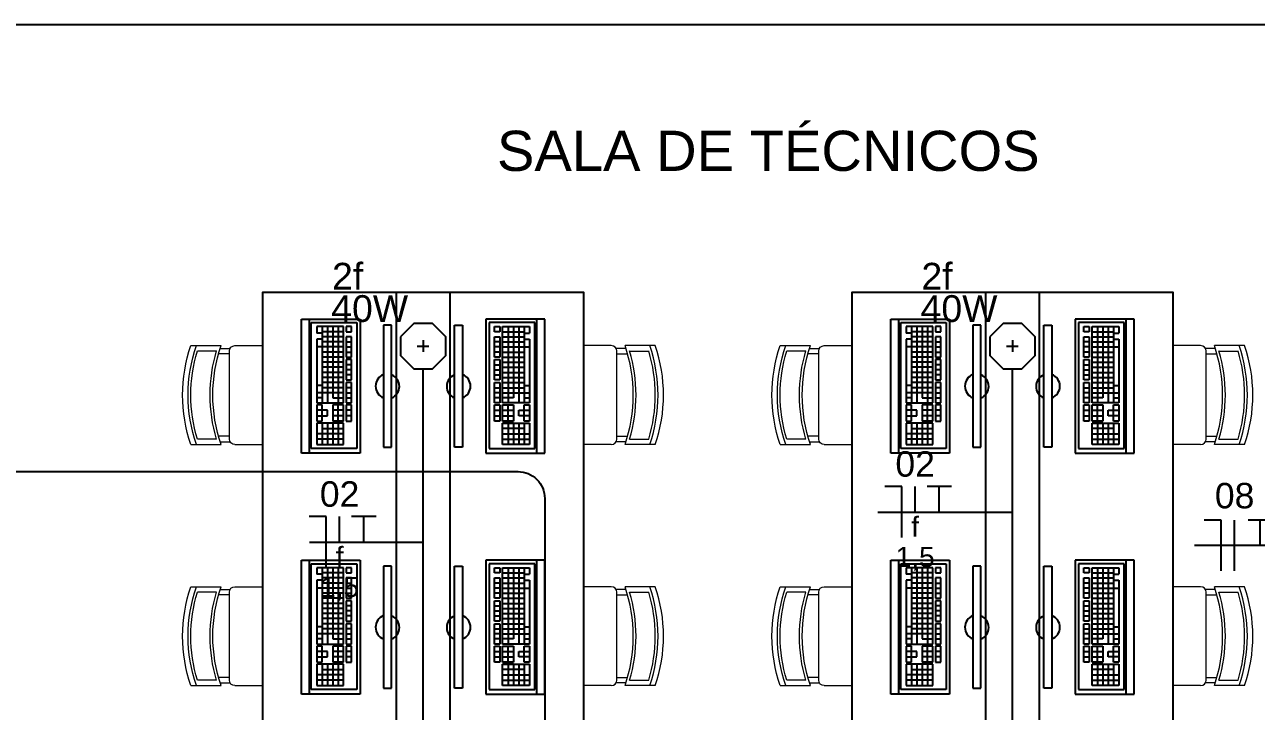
# Model space of a CAD drawing. Header units: millimetres. Extents: x 165 to 269, y 52 to 121.
# Drawn here: x 178.253 to 182.851, y 60.39 to 62.954 of the extents above; entities that cross this region are included whole.
import ezdxf
from ezdxf.enums import TextEntityAlignment as Align

# ---------------------------------------------------------------- set-up
doc = ezdxf.new("R2010")
doc.units = ezdxf.units.MM
for name, color, linetype in [('CONTAGEM', 30, 'Continuous'), ('ELETRODUTO_TETO', 2, 'Continuous'), ('FAM ARQUITETURA', 253, 'Continuous'), ('FIACAO', 1, 'Continuous'), ('INDICACAO_CIRCUITO', 2, 'Continuous'), ('INDICACAO_CIRCUITO_FIA', 10, 'Continuous'), ('INDICACAO_POTENCIA', 2, 'Continuous'), ('LINHA DE CHAMADA', 1, 'Continuous'), ('LUMINÁRIAS', 86, 'Continuous')]:
    doc.layers.add(name, color=color, linetype=linetype)
doc.styles.add('ARIAL', font='arial.ttf')
doc.styles.add('FAM-ARIAL', font='arial.ttf')
doc.styles.add('Raag-arial', font='arial.ttf')
doc.styles.get("Standard").update_dxf_attribs({"font": 'arial.ttf'})

# ---------------------------------------------------------------- blocks, each defined once
blk = doc.blocks.new('vafres')
at = {"lineweight": 13, "ltscale": 0.2}
for p, q in [((2157.847, 914.6481), (2157.847, 914.5352)), ((2158.2163, 914.6481), (2158.2163, 914.5352)), ((2157.8675, 914.5521), (2157.8675, 914.6239)), ((2158.1958, 914.5521), (2158.1958, 914.6239)), ((2157.8573, 914.5386), (2157.8573, 914.5017)), ((2157.8778, 914.5044), (2157.8778, 914.5455)), ((2158.1856, 914.5044), (2158.1856, 914.5448)), ((2158.2061, 914.5386), (2158.2061, 914.5017)), ((2158.1958, 914.5044), (2157.8675, 914.5044)), ((2157.847, 914.4839), (2157.847, 914.3813)), ((2158.2163, 914.4839), (2158.2163, 914.3813))]:
    blk.add_line(p, q, dxfattribs=at)
for centre, radius, start, end in [((2158.0317, 914.1094), 0.5694, 71.0753, 108.9246), ((2158.0317, 914.0889), 0.5694, 71.0753, 108.9246), ((2158.0317, 914.0787), 0.5694, 73.2016, 106.7984), ((2158.0317, 914.0787), 0.5694, 73.2016, 106.7984), ((2158.0317, 913.9966), 0.5694, 71.0753, 108.9246), ((2158.0317, 914.0069), 0.5694, 73.2016, 106.7984), ((2157.8675, 914.4839), 0.0205, 90, 180), ((2158.1958, 914.4839), 0.0205, 360, 90)]:
    blk.add_arc(centre, radius, start, end, dxfattribs=at)
blk = doc.blocks.new('FAM ARQUITETURA')
at = {"layer": 'FAM ARQUITETURA'}
for p, q in [((11, -0.5), (15.93, -0.5)), ((12.43, -1.5), (12.43, -5.3)), ((12.63, -1.5), (12.63, -5.3)), ((14.63, -1.5), (14.63, -5.3)), ((14.83, -1.5), (14.83, -5.3)), ((12.0756, -2.0994), (12.0756, -1.5994)), ((12.0756, -1.5994), (12.1056, -1.5994)), ((12.1056, -2.0994), (12.1056, -1.5994)), ((12.1056, -1.5994), (12.2956, -1.5994)), ((12.2956, -1.5994), (12.2956, -2.0994)), ((12.9544, -1.5994), (12.7644, -1.5994)), ((12.7644, -1.5994), (12.7644, -2.0994)), ((12.9544, -2.0994), (12.9544, -1.5994)), ((12.9844, -1.5994), (12.9544, -1.5994)), ((12.9844, -2.0994), (12.9844, -1.5994)), ((14.2756, -2.0994), (14.2756, -1.5994)), ((14.2756, -1.5994), (14.3056, -1.5994)), ((14.3056, -1.5994), (14.4956, -1.5994)), ((14.3056, -2.0994), (14.3056, -1.5994)), ((14.4956, -1.5994), (14.4956, -2.0994)), ((14.9644, -1.5994), (14.9644, -2.0994)), ((15.1544, -1.5994), (14.9644, -1.5994)), ((15.1544, -2.0994), (15.1544, -1.5994)), ((15.1844, -1.5994), (15.1544, -1.5994)), ((15.1844, -2.0994), (15.1844, -1.5994)), ((12.1129, -1.6121), (12.2829, -1.6121)), ((12.1129, -2.0821), (12.1129, -1.6121)), ((12.1329, -1.6271), (12.1329, -1.6516)), ((12.2329, -1.6271), (12.1329, -1.6271)), ((12.1529, -1.6516), (12.1329, -1.6516)), ((12.1529, -1.6271), (12.1529, -1.9121)), ((12.2329, -1.6461), (12.1529, -1.6461)), ((12.1729, -1.6271), (12.1729, -1.9121)), ((12.1929, -1.6271), (12.1929, -1.8931)), ((12.2129, -1.6271), (12.2129, -1.9121)), ((12.2329, -1.9121), (12.2329, -1.6271)), ((12.2429, -1.6271), (12.2429, -1.6461)), ((12.2629, -1.6271), (12.2429, -1.6271)), ((12.2429, -1.6461), (12.2629, -1.6461)), ((12.2629, -1.6461), (12.2629, -1.6271)), ((12.2829, -1.6121), (12.2829, -2.0821)), ((12.4127, -1.6217), (12.3827, -1.6217)), ((12.3827, -1.6217), (12.3827, -2.0769)), ((12.4127, -2.0769), (12.4127, -1.6217)), ((12.6473, -2.0769), (12.6473, -1.6217)), ((12.6473, -1.6217), (12.6773, -1.6217)), ((12.6773, -1.6217), (12.6773, -2.0769)), ((12.7771, -1.6121), (12.7771, -2.0821)), ((12.9471, -1.6121), (12.7771, -1.6121)), ((12.7971, -1.6461), (12.7971, -1.6271)), ((12.7971, -1.6271), (12.8171, -1.6271)), ((12.8171, -1.6461), (12.7971, -1.6461)), ((12.8171, -1.6271), (12.8171, -1.6461)), ((12.8271, -1.9121), (12.8271, -1.6271)), ((12.8271, -1.6271), (12.9271, -1.6271)), ((12.8271, -1.6461), (12.9071, -1.6461)), ((12.8471, -1.6271), (12.8471, -1.9121)), ((12.8671, -1.6271), (12.8671, -1.8931)), ((12.8871, -1.6271), (12.8871, -1.9121)), ((12.9071, -1.6271), (12.9071, -1.9121)), ((12.9071, -1.6516), (12.9271, -1.6516)), ((12.9271, -1.6271), (12.9271, -1.6516)), ((12.9471, -2.0821), (12.9471, -1.6121)), ((14.3129, -1.6121), (14.4829, -1.6121)), ((14.3129, -2.0821), (14.3129, -1.6121)), ((14.3329, -1.6271), (14.3329, -1.6516)), ((14.4329, -1.6271), (14.3329, -1.6271)), ((14.3529, -1.6516), (14.3329, -1.6516)), ((14.3529, -1.6271), (14.3529, -1.9121)), ((14.4329, -1.6461), (14.3529, -1.6461)), ((14.3729, -1.6271), (14.3729, -1.9121)), ((14.3929, -1.6271), (14.3929, -1.8931)), ((14.4129, -1.6271), (14.4129, -1.9121)), ((14.4329, -1.9121), (14.4329, -1.6271)), ((14.4429, -1.6271), (14.4429, -1.6461)), ((14.4629, -1.6271), (14.4429, -1.6271)), ((14.4429, -1.6461), (14.4629, -1.6461)), ((14.4629, -1.6461), (14.4629, -1.6271)), ((14.4829, -1.6121), (14.4829, -2.0821)), ((14.5827, -1.6217), (14.5827, -2.0769)), ((14.6127, -1.6217), (14.5827, -1.6217)), ((14.6127, -2.0769), (14.6127, -1.6217)), ((14.8473, -2.0769), (14.8473, -1.6217)), ((14.8473, -1.6217), (14.8773, -1.6217)), ((14.8773, -1.6217), (14.8773, -2.0769)), ((14.9771, -1.6121), (14.9771, -2.0821)), ((15.1471, -1.6121), (14.9771, -1.6121)), ((14.9971, -1.6461), (14.9971, -1.6271)), ((14.9971, -1.6271), (15.0171, -1.6271)), ((15.0171, -1.6461), (14.9971, -1.6461)), ((15.0171, -1.6271), (15.0171, -1.6461)), ((15.0271, -1.9121), (15.0271, -1.6271)), ((15.0271, -1.6271), (15.1271, -1.6271)), ((15.0271, -1.6461), (15.1071, -1.6461)), ((15.0471, -1.6271), (15.0471, -1.9121)), ((15.0671, -1.6271), (15.0671, -1.8931)), ((15.0871, -1.6271), (15.0871, -1.9121)), ((15.1071, -1.6271), (15.1071, -1.9121)), ((15.1071, -1.6516), (15.1271, -1.6516)), ((15.1271, -1.6271), (15.1271, -1.6516)), ((15.1471, -2.0821), (15.1471, -1.6121)), ((12.1329, -1.6741), (12.1329, -1.9121)), ((12.1529, -1.6741), (12.1329, -1.6741)), ((12.2329, -1.6651), (12.1529, -1.6651)), ((12.2329, -1.6841), (12.1529, -1.6841)), ((12.2429, -1.6651), (12.2429, -1.7411)), ((12.2629, -1.6651), (12.2429, -1.6651)), ((12.2429, -1.6841), (12.2629, -1.6841)), ((12.2629, -1.7411), (12.2629, -1.6651)), ((12.7971, -1.7411), (12.7971, -1.6651)), ((12.7971, -1.6651), (12.8171, -1.6651)), ((12.8171, -1.6841), (12.7971, -1.6841)), ((12.8171, -1.6651), (12.8171, -1.7411)), ((12.8271, -1.6651), (12.9071, -1.6651)), ((12.8271, -1.6841), (12.9071, -1.6841)), ((12.9071, -1.6741), (12.9271, -1.6741)), ((12.9271, -1.6741), (12.9271, -1.9121)), ((14.3529, -1.6741), (14.3329, -1.6741)), ((14.3329, -1.6741), (14.3329, -1.9121)), ((14.4329, -1.6651), (14.3529, -1.6651)), ((14.4329, -1.6841), (14.3529, -1.6841)), ((14.4429, -1.6651), (14.4429, -1.7411)), ((14.4629, -1.6651), (14.4429, -1.6651)), ((14.4429, -1.6841), (14.4629, -1.6841)), ((14.4629, -1.7411), (14.4629, -1.6651)), ((14.9971, -1.7411), (14.9971, -1.6651)), ((14.9971, -1.6651), (15.0171, -1.6651)), ((15.0171, -1.6841), (14.9971, -1.6841)), ((15.0171, -1.6651), (15.0171, -1.7411)), ((15.0271, -1.6651), (15.1071, -1.6651)), ((15.0271, -1.6841), (15.1071, -1.6841)), ((15.1071, -1.6741), (15.1271, -1.6741)), ((15.1271, -1.6741), (15.1271, -1.9121)), ((12.2329, -1.7031), (12.1329, -1.7031)), ((12.2329, -1.7221), (12.1529, -1.7221)), ((12.2329, -1.7411), (12.1529, -1.7411)), ((12.2429, -1.7031), (12.2629, -1.7031)), ((12.2429, -1.7221), (12.2629, -1.7221)), ((12.2429, -1.7411), (12.2629, -1.7411)), ((12.8171, -1.7031), (12.7971, -1.7031)), ((12.8171, -1.7221), (12.7971, -1.7221)), ((12.8171, -1.7411), (12.7971, -1.7411)), ((12.8271, -1.7031), (12.9271, -1.7031)), ((12.8271, -1.7221), (12.9071, -1.7221)), ((12.8271, -1.7411), (12.9071, -1.7411)), ((14.4329, -1.7031), (14.3329, -1.7031)), ((14.4329, -1.7221), (14.3529, -1.7221)), ((14.4329, -1.7411), (14.3529, -1.7411)), ((14.4429, -1.7031), (14.4629, -1.7031)), ((14.4429, -1.7221), (14.4629, -1.7221)), ((14.4429, -1.7411), (14.4629, -1.7411)), ((15.0171, -1.7031), (14.9971, -1.7031)), ((15.0171, -1.7221), (14.9971, -1.7221)), ((15.0171, -1.7411), (14.9971, -1.7411)), ((15.0271, -1.7031), (15.1271, -1.7031)), ((15.0271, -1.7221), (15.1071, -1.7221)), ((15.0271, -1.7411), (15.1071, -1.7411)), ((12.2329, -1.7601), (12.1529, -1.7601)), ((12.2329, -1.7791), (12.1529, -1.7791)), ((12.2629, -1.7502), (12.2429, -1.7502)), ((12.2429, -1.7502), (12.2429, -1.8262)), ((12.2629, -1.7692), (12.2429, -1.7692)), ((12.2629, -1.7882), (12.2429, -1.7882)), ((12.2629, -1.8262), (12.2629, -1.7502)), ((12.7971, -1.8262), (12.7971, -1.7502)), ((12.7971, -1.7502), (12.8171, -1.7502)), ((12.7971, -1.7692), (12.8171, -1.7692)), ((12.7971, -1.7882), (12.8171, -1.7882)), ((12.8171, -1.7502), (12.8171, -1.8262)), ((12.8271, -1.7601), (12.9071, -1.7601)), ((12.8271, -1.7791), (12.9071, -1.7791)), ((14.4329, -1.7601), (14.3529, -1.7601)), ((14.4329, -1.7791), (14.3529, -1.7791)), ((14.4429, -1.7502), (14.4429, -1.8262)), ((14.4629, -1.7502), (14.4429, -1.7502)), ((14.4629, -1.7692), (14.4429, -1.7692)), ((14.4629, -1.7882), (14.4429, -1.7882)), ((14.4629, -1.8262), (14.4629, -1.7502)), ((14.9971, -1.8262), (14.9971, -1.7502)), ((14.9971, -1.7502), (15.0171, -1.7502)), ((14.9971, -1.7692), (15.0171, -1.7692)), ((14.9971, -1.7882), (15.0171, -1.7882)), ((15.0171, -1.7502), (15.0171, -1.8262)), ((15.0271, -1.7601), (15.1071, -1.7601)), ((15.0271, -1.7791), (15.1071, -1.7791)), ((12.2329, -1.7981), (12.1529, -1.7981)), ((12.2329, -1.8171), (12.1529, -1.8171)), ((12.2329, -1.8361), (12.1529, -1.8361)), ((12.2629, -1.8072), (12.2429, -1.8072)), ((12.2429, -1.8262), (12.2629, -1.8262)), ((12.2429, -1.8361), (12.2429, -1.9121)), ((12.2629, -1.8361), (12.2429, -1.8361)), ((12.2629, -1.9121), (12.2629, -1.8361)), ((12.7971, -1.8072), (12.8171, -1.8072)), ((12.8171, -1.8262), (12.7971, -1.8262)), ((12.7971, -1.9121), (12.7971, -1.8361)), ((12.7971, -1.8361), (12.8171, -1.8361)), ((12.8171, -1.8361), (12.8171, -1.9121)), ((12.8271, -1.7981), (12.9071, -1.7981)), ((12.8271, -1.8171), (12.9071, -1.8171)), ((12.8271, -1.8361), (12.9071, -1.8361)), ((14.4329, -1.7981), (14.3529, -1.7981)), ((14.4329, -1.8171), (14.3529, -1.8171)), ((14.4329, -1.8361), (14.3529, -1.8361)), ((14.4629, -1.8072), (14.4429, -1.8072)), ((14.4429, -1.8262), (14.4629, -1.8262)), ((14.4429, -1.8361), (14.4429, -1.9121)), ((14.4629, -1.8361), (14.4429, -1.8361)), ((14.4629, -1.9121), (14.4629, -1.8361)), ((14.9971, -1.8072), (15.0171, -1.8072)), ((15.0171, -1.8262), (14.9971, -1.8262)), ((14.9971, -1.9121), (14.9971, -1.8361)), ((14.9971, -1.8361), (15.0171, -1.8361)), ((15.0171, -1.8361), (15.0171, -1.9121)), ((15.0271, -1.7981), (15.1071, -1.7981)), ((15.0271, -1.8171), (15.1071, -1.8171)), ((15.0271, -1.8361), (15.1071, -1.8361)), ((12.1529, -1.8471), (12.1329, -1.8471)), ((12.2329, -1.8741), (12.1329, -1.8741)), ((12.2329, -1.8551), (12.1529, -1.8551)), ((12.2629, -1.8551), (12.2429, -1.8551)), ((12.2429, -1.8741), (12.2629, -1.8741)), ((12.7971, -1.8551), (12.8171, -1.8551)), ((12.8171, -1.8741), (12.7971, -1.8741)), ((12.8271, -1.8551), (12.9071, -1.8551)), ((12.8271, -1.8741), (12.9271, -1.8741)), ((12.9071, -1.8471), (12.9271, -1.8471)), ((14.3529, -1.8471), (14.3329, -1.8471)), ((14.4329, -1.8741), (14.3329, -1.8741)), ((14.4329, -1.8551), (14.3529, -1.8551)), ((14.4629, -1.8551), (14.4429, -1.8551)), ((14.4429, -1.8741), (14.4629, -1.8741)), ((14.9971, -1.8551), (15.0171, -1.8551)), ((15.0171, -1.8741), (14.9971, -1.8741)), ((15.0271, -1.8551), (15.1071, -1.8551)), ((15.0271, -1.8741), (15.1271, -1.8741)), ((15.1071, -1.8471), (15.1271, -1.8471)), ((12.1529, -1.8931), (12.1329, -1.8931)), ((12.1329, -1.9121), (12.2329, -1.9121)), ((12.1329, -1.9196), (12.1329, -1.9796)), ((12.1529, -1.9196), (12.1329, -1.9196)), ((12.1529, -1.9796), (12.1529, -1.9196)), ((12.1929, -1.8931), (12.2329, -1.8931)), ((12.1929, -1.9196), (12.1929, -1.9796)), ((12.2329, -1.9196), (12.1929, -1.9196)), ((12.2129, -1.9796), (12.2129, -1.9196)), ((12.2329, -1.9796), (12.2329, -1.9196)), ((12.2429, -1.8931), (12.2629, -1.8931)), ((12.2429, -1.9121), (12.2629, -1.9121)), ((12.2629, -1.9196), (12.2429, -1.9196)), ((12.2429, -1.9196), (12.2429, -1.9796)), ((12.2629, -1.9796), (12.2629, -1.9196)), ((12.8171, -1.8931), (12.7971, -1.8931)), ((12.8171, -1.9121), (12.7971, -1.9121)), ((12.7971, -1.9796), (12.7971, -1.9196)), ((12.7971, -1.9196), (12.8171, -1.9196)), ((12.8171, -1.9196), (12.8171, -1.9796)), ((12.8671, -1.8931), (12.8271, -1.8931)), ((12.9271, -1.9121), (12.8271, -1.9121)), ((12.8271, -1.9796), (12.8271, -1.9196)), ((12.8271, -1.9196), (12.8671, -1.9196)), ((12.8471, -1.9796), (12.8471, -1.9196)), ((12.8671, -1.9196), (12.8671, -1.9796)), ((12.9071, -1.8931), (12.9271, -1.8931)), ((12.9071, -1.9196), (12.9271, -1.9196)), ((12.9071, -1.9796), (12.9071, -1.9196)), ((12.9271, -1.9196), (12.9271, -1.9796)), ((14.3529, -1.8931), (14.3329, -1.8931)), ((14.3329, -1.9121), (14.4329, -1.9121)), ((14.3329, -1.9196), (14.3329, -1.9796)), ((14.3529, -1.9196), (14.3329, -1.9196)), ((14.3529, -1.9796), (14.3529, -1.9196)), ((14.3929, -1.8931), (14.4329, -1.8931)), ((14.3929, -1.9196), (14.3929, -1.9796)), ((14.4329, -1.9196), (14.3929, -1.9196)), ((14.4129, -1.9796), (14.4129, -1.9196)), ((14.4329, -1.9796), (14.4329, -1.9196)), ((14.4429, -1.8931), (14.4629, -1.8931)), ((14.4429, -1.9121), (14.4629, -1.9121)), ((14.4429, -1.9196), (14.4429, -1.9796)), ((14.4629, -1.9196), (14.4429, -1.9196)), ((14.4629, -1.9796), (14.4629, -1.9196)), ((15.0171, -1.8931), (14.9971, -1.8931)), ((15.0171, -1.9121), (14.9971, -1.9121)), ((14.9971, -1.9796), (14.9971, -1.9196)), ((14.9971, -1.9196), (15.0171, -1.9196)), ((15.0171, -1.9196), (15.0171, -1.9796)), ((15.0671, -1.8931), (15.0271, -1.8931)), ((15.1271, -1.9121), (15.0271, -1.9121)), ((15.0271, -1.9796), (15.0271, -1.9196)), ((15.0271, -1.9196), (15.0671, -1.9196)), ((15.0471, -1.9796), (15.0471, -1.9196)), ((15.0671, -1.9196), (15.0671, -1.9796)), ((15.1071, -1.8931), (15.1271, -1.8931)), ((15.1071, -1.9196), (15.1271, -1.9196)), ((15.1071, -1.9796), (15.1071, -1.9196)), ((15.1271, -1.9196), (15.1271, -1.9796)), ((12.1729, -1.9396), (12.1329, -1.9396)), ((12.1329, -1.9596), (12.1729, -1.9596)), ((12.1729, -1.9596), (12.1729, -1.9396)), ((12.2329, -1.9396), (12.1929, -1.9396)), ((12.2329, -1.9596), (12.1929, -1.9596)), ((12.2629, -1.9396), (12.2429, -1.9396)), ((12.2629, -1.9596), (12.2429, -1.9596)), ((12.7971, -1.9396), (12.8171, -1.9396)), ((12.7971, -1.9596), (12.8171, -1.9596)), ((12.8271, -1.9396), (12.8671, -1.9396)), ((12.8271, -1.9596), (12.8671, -1.9596)), ((12.8871, -1.9596), (12.8871, -1.9396)), ((12.8871, -1.9396), (12.9271, -1.9396)), ((12.9271, -1.9596), (12.8871, -1.9596)), ((14.3729, -1.9396), (14.3329, -1.9396)), ((14.3329, -1.9596), (14.3729, -1.9596)), ((14.3729, -1.9596), (14.3729, -1.9396)), ((14.4329, -1.9396), (14.3929, -1.9396)), ((14.4329, -1.9596), (14.3929, -1.9596)), ((14.4629, -1.9396), (14.4429, -1.9396)), ((14.4629, -1.9596), (14.4429, -1.9596)), ((14.9971, -1.9396), (15.0171, -1.9396)), ((14.9971, -1.9596), (15.0171, -1.9596)), ((15.0271, -1.9396), (15.0671, -1.9396)), ((15.0271, -1.9596), (15.0671, -1.9596)), ((15.0871, -1.9596), (15.0871, -1.9396)), ((15.0871, -1.9396), (15.1271, -1.9396)), ((15.1271, -1.9596), (15.0871, -1.9596)), ((12.1329, -1.9796), (12.1529, -1.9796)), ((12.1329, -1.9871), (12.1329, -2.0671)), ((12.2329, -1.9871), (12.1329, -1.9871)), ((12.1529, -1.9871), (12.1529, -2.0671)), ((12.1529, -2.0071), (12.2329, -2.0071)), ((12.1729, -1.9871), (12.1729, -2.0671)), ((12.2329, -1.9796), (12.1929, -1.9796)), ((12.1929, -1.9796), (12.2329, -1.9796)), ((12.1929, -1.9871), (12.1929, -2.0671)), ((12.2129, -1.9871), (12.2129, -2.0671)), ((12.2329, -2.0671), (12.2329, -1.9871)), ((12.2429, -1.9796), (12.2629, -1.9796)), ((12.8171, -1.9796), (12.7971, -1.9796)), ((12.8271, -1.9796), (12.8671, -1.9796)), ((12.8671, -1.9796), (12.8271, -1.9796)), ((12.8271, -2.0671), (12.8271, -1.9871)), ((12.8271, -1.9871), (12.9271, -1.9871)), ((12.9071, -2.0071), (12.8271, -2.0071)), ((12.8471, -1.9871), (12.8471, -2.0671)), ((12.8671, -1.9871), (12.8671, -2.0671)), ((12.8871, -1.9871), (12.8871, -2.0671)), ((12.9271, -1.9796), (12.9071, -1.9796)), ((12.9071, -1.9871), (12.9071, -2.0671)), ((12.9271, -1.9871), (12.9271, -2.0671)), ((14.3329, -1.9796), (14.3529, -1.9796)), ((14.3329, -1.9871), (14.3329, -2.0671)), ((14.4329, -1.9871), (14.3329, -1.9871)), ((14.3529, -1.9871), (14.3529, -2.0671)), ((14.3529, -2.0071), (14.4329, -2.0071)), ((14.3729, -1.9871), (14.3729, -2.0671)), ((14.3929, -1.9796), (14.4329, -1.9796)), ((14.4329, -1.9796), (14.3929, -1.9796)), ((14.3929, -1.9871), (14.3929, -2.0671)), ((14.4129, -1.9871), (14.4129, -2.0671)), ((14.4329, -2.0671), (14.4329, -1.9871)), ((14.4429, -1.9796), (14.4629, -1.9796)), ((15.0171, -1.9796), (14.9971, -1.9796)), ((15.0671, -1.9796), (15.0271, -1.9796)), ((15.0271, -1.9796), (15.0671, -1.9796)), ((15.0271, -2.0671), (15.0271, -1.9871)), ((15.0271, -1.9871), (15.1271, -1.9871)), ((15.1071, -2.0071), (15.0271, -2.0071)), ((15.0471, -1.9871), (15.0471, -2.0671)), ((15.0671, -1.9871), (15.0671, -2.0671)), ((15.0871, -1.9871), (15.0871, -2.0671)), ((15.1271, -1.9796), (15.1071, -1.9796)), ((15.1071, -1.9871), (15.1071, -2.0671)), ((15.1271, -1.9871), (15.1271, -2.0671)), ((12.2329, -2.0271), (12.1329, -2.0271)), ((12.2329, -2.0471), (12.1329, -2.0471)), ((12.1329, -2.0671), (12.2329, -2.0671)), ((12.8271, -2.0271), (12.9271, -2.0271)), ((12.8271, -2.0471), (12.9271, -2.0471)), ((12.9271, -2.0671), (12.8271, -2.0671)), ((14.4329, -2.0271), (14.3329, -2.0271)), ((14.4329, -2.0471), (14.3329, -2.0471)), ((14.3329, -2.0671), (14.4329, -2.0671)), ((15.0271, -2.0271), (15.1271, -2.0271)), ((15.0271, -2.0471), (15.1271, -2.0471)), ((15.1271, -2.0671), (15.0271, -2.0671)), ((12.1056, -2.0994), (12.0756, -2.0994)), ((12.2956, -2.0994), (12.1056, -2.0994)), ((12.2829, -2.0821), (12.1129, -2.0821)), ((12.3827, -2.0769), (12.4127, -2.0769)), ((12.6773, -2.0769), (12.6473, -2.0769)), ((12.7644, -2.0994), (12.9544, -2.0994)), ((12.7771, -2.0821), (12.9471, -2.0821)), ((12.9544, -2.0994), (12.9844, -2.0994)), ((14.3056, -2.0994), (14.2756, -2.0994)), ((14.4956, -2.0994), (14.3056, -2.0994)), ((14.4829, -2.0821), (14.3129, -2.0821)), ((14.5827, -2.0769), (14.6127, -2.0769)), ((14.8773, -2.0769), (14.8473, -2.0769)), ((14.9644, -2.0994), (15.1544, -2.0994)), ((14.9771, -2.0821), (15.1471, -2.0821)), ((15.1544, -2.0994), (15.1844, -2.0994)), ((12.0756, -2.9994), (12.0756, -2.4994)), ((12.0756, -2.4994), (12.1056, -2.4994)), ((12.1056, -2.4994), (12.2956, -2.4994)), ((12.1056, -2.9994), (12.1056, -2.4994)), ((12.1129, -2.5121), (12.2829, -2.5121)), ((12.1129, -2.9821), (12.1129, -2.5121)), ((12.2329, -2.5271), (12.1329, -2.5271)), ((12.1329, -2.5271), (12.1329, -2.5516)), ((12.1529, -2.5271), (12.1529, -2.8121)), ((12.1729, -2.5271), (12.1729, -2.8121)), ((12.1929, -2.5271), (12.1929, -2.7931)), ((12.2129, -2.5271), (12.2129, -2.8121)), ((12.2329, -2.8121), (12.2329, -2.5271)), ((12.2429, -2.5271), (12.2429, -2.5461)), ((12.2629, -2.5271), (12.2429, -2.5271)), ((12.2629, -2.5461), (12.2629, -2.5271)), ((12.2829, -2.5121), (12.2829, -2.9821)), ((12.2956, -2.4994), (12.2956, -2.9994)), ((12.4127, -2.5217), (12.3827, -2.5217)), ((12.3827, -2.5217), (12.3827, -2.9769)), ((12.4127, -2.9769), (12.4127, -2.5217)), ((12.6473, -2.9769), (12.6473, -2.5217)), ((12.6473, -2.5217), (12.6773, -2.5217)), ((12.6773, -2.5217), (12.6773, -2.9769)), ((12.9544, -2.4994), (12.7644, -2.4994)), ((12.7644, -2.4994), (12.7644, -2.9994)), ((12.9471, -2.5121), (12.7771, -2.5121)), ((12.7771, -2.5121), (12.7771, -2.9821)), ((12.7971, -2.5461), (12.7971, -2.5271)), ((12.7971, -2.5271), (12.8171, -2.5271)), ((12.8171, -2.5271), (12.8171, -2.5461)), ((12.8271, -2.8121), (12.8271, -2.5271)), ((12.8271, -2.5271), (12.9271, -2.5271)), ((12.8471, -2.5271), (12.8471, -2.8121)), ((12.8671, -2.5271), (12.8671, -2.7931)), ((12.8871, -2.5271), (12.8871, -2.8121)), ((12.9071, -2.5271), (12.9071, -2.8121)), ((12.9271, -2.5271), (12.9271, -2.5516)), ((12.9471, -2.9821), (12.9471, -2.5121)), ((12.9544, -2.9994), (12.9544, -2.4994)), ((12.9844, -2.4994), (12.9544, -2.4994)), ((12.9844, -2.9994), (12.9844, -2.4994)), ((14.2756, -2.9994), (14.2756, -2.4994)), ((14.2756, -2.4994), (14.3056, -2.4994)), ((14.3056, -2.9994), (14.3056, -2.4994)), ((14.3056, -2.4994), (14.4956, -2.4994)), ((14.3129, -2.9821), (14.3129, -2.5121)), ((14.3129, -2.5121), (14.4829, -2.5121)), ((14.3329, -2.5271), (14.3329, -2.5516)), ((14.4329, -2.5271), (14.3329, -2.5271)), ((14.3529, -2.5271), (14.3529, -2.8121)), ((14.3729, -2.5271), (14.3729, -2.8121)), ((14.3929, -2.5271), (14.3929, -2.7931)), ((14.4129, -2.5271), (14.4129, -2.8121)), ((14.4329, -2.8121), (14.4329, -2.5271)), ((14.4629, -2.5271), (14.4429, -2.5271)), ((14.4429, -2.5271), (14.4429, -2.5461)), ((14.4629, -2.5461), (14.4629, -2.5271)), ((14.4829, -2.5121), (14.4829, -2.9821)), ((14.4956, -2.4994), (14.4956, -2.9994)), ((14.5827, -2.5217), (14.5827, -2.9769)), ((14.6127, -2.5217), (14.5827, -2.5217)), ((14.6127, -2.9769), (14.6127, -2.5217)), ((14.8473, -2.9769), (14.8473, -2.5217)), ((14.8473, -2.5217), (14.8773, -2.5217)), ((14.8773, -2.5217), (14.8773, -2.9769)), ((14.9644, -2.4994), (14.9644, -2.9994)), ((15.1544, -2.4994), (14.9644, -2.4994)), ((14.9771, -2.5121), (14.9771, -2.9821)), ((15.1471, -2.5121), (14.9771, -2.5121)), ((14.9971, -2.5461), (14.9971, -2.5271)), ((14.9971, -2.5271), (15.0171, -2.5271)), ((15.0171, -2.5271), (15.0171, -2.5461)), ((15.0271, -2.8121), (15.0271, -2.5271)), ((15.0271, -2.5271), (15.1271, -2.5271)), ((15.0471, -2.5271), (15.0471, -2.8121)), ((15.0671, -2.5271), (15.0671, -2.7931)), ((15.0871, -2.5271), (15.0871, -2.8121)), ((15.1071, -2.5271), (15.1071, -2.8121)), ((15.1271, -2.5271), (15.1271, -2.5516)), ((15.1471, -2.9821), (15.1471, -2.5121)), ((15.1544, -2.9994), (15.1544, -2.4994)), ((15.1844, -2.4994), (15.1544, -2.4994)), ((15.1844, -2.9994), (15.1844, -2.4994)), ((12.1529, -2.5516), (12.1329, -2.5516)), ((12.1529, -2.5741), (12.1329, -2.5741)), ((12.1329, -2.5741), (12.1329, -2.8121)), ((12.2329, -2.5461), (12.1529, -2.5461)), ((12.2329, -2.5651), (12.1529, -2.5651)), ((12.2429, -2.5461), (12.2629, -2.5461)), ((12.2429, -2.5651), (12.2429, -2.6411)), ((12.2629, -2.5651), (12.2429, -2.5651)), ((12.2629, -2.6411), (12.2629, -2.5651)), ((12.8171, -2.5461), (12.7971, -2.5461)), ((12.7971, -2.6411), (12.7971, -2.5651)), ((12.7971, -2.5651), (12.8171, -2.5651)), ((12.8171, -2.5651), (12.8171, -2.6411)), ((12.8271, -2.5461), (12.9071, -2.5461)), ((12.8271, -2.5651), (12.9071, -2.5651)), ((12.9071, -2.5516), (12.9271, -2.5516)), ((12.9071, -2.5741), (12.9271, -2.5741)), ((12.9271, -2.5741), (12.9271, -2.8121)), ((14.3529, -2.5516), (14.3329, -2.5516)), ((14.3529, -2.5741), (14.3329, -2.5741)), ((14.3329, -2.5741), (14.3329, -2.8121)), ((14.4329, -2.5461), (14.3529, -2.5461)), ((14.4329, -2.5651), (14.3529, -2.5651)), ((14.4429, -2.5461), (14.4629, -2.5461)), ((14.4629, -2.5651), (14.4429, -2.5651)), ((14.4429, -2.5651), (14.4429, -2.6411)), ((14.4629, -2.6411), (14.4629, -2.5651)), ((15.0171, -2.5461), (14.9971, -2.5461)), ((14.9971, -2.6411), (14.9971, -2.5651)), ((14.9971, -2.5651), (15.0171, -2.5651)), ((15.0171, -2.5651), (15.0171, -2.6411)), ((15.0271, -2.5461), (15.1071, -2.5461)), ((15.0271, -2.5651), (15.1071, -2.5651)), ((15.1071, -2.5516), (15.1271, -2.5516)), ((15.1071, -2.5741), (15.1271, -2.5741)), ((15.1271, -2.5741), (15.1271, -2.8121)), ((12.2329, -2.6031), (12.1329, -2.6031)), ((12.2329, -2.5841), (12.1529, -2.5841)), ((12.2429, -2.5841), (12.2629, -2.5841)), ((12.2429, -2.6031), (12.2629, -2.6031)), ((12.8171, -2.5841), (12.7971, -2.5841)), ((12.8171, -2.6031), (12.7971, -2.6031)), ((12.8271, -2.5841), (12.9071, -2.5841)), ((12.8271, -2.6031), (12.9271, -2.6031)), ((14.4329, -2.6031), (14.3329, -2.6031)), ((14.4329, -2.5841), (14.3529, -2.5841)), ((14.4429, -2.5841), (14.4629, -2.5841)), ((14.4429, -2.6031), (14.4629, -2.6031)), ((15.0171, -2.5841), (14.9971, -2.5841)), ((15.0171, -2.6031), (14.9971, -2.6031)), ((15.0271, -2.5841), (15.1071, -2.5841)), ((15.0271, -2.6031), (15.1271, -2.6031)), ((12.2329, -2.6221), (12.1529, -2.6221)), ((12.2329, -2.6411), (12.1529, -2.6411)), ((12.2329, -2.6601), (12.1529, -2.6601)), ((12.2429, -2.6221), (12.2629, -2.6221)), ((12.2429, -2.6411), (12.2629, -2.6411)), ((12.2429, -2.6502), (12.2429, -2.7262)), ((12.2629, -2.6502), (12.2429, -2.6502)), ((12.2629, -2.7262), (12.2629, -2.6502)), ((12.8171, -2.6221), (12.7971, -2.6221)), ((12.8171, -2.6411), (12.7971, -2.6411)), ((12.7971, -2.6502), (12.8171, -2.6502)), ((12.7971, -2.7262), (12.7971, -2.6502)), ((12.8171, -2.6502), (12.8171, -2.7262)), ((12.8271, -2.6221), (12.9071, -2.6221)), ((12.8271, -2.6411), (12.9071, -2.6411)), ((12.8271, -2.6601), (12.9071, -2.6601)), ((14.4329, -2.6221), (14.3529, -2.6221)), ((14.4329, -2.6411), (14.3529, -2.6411)), ((14.4329, -2.6601), (14.3529, -2.6601)), ((14.4429, -2.6221), (14.4629, -2.6221)), ((14.4429, -2.6411), (14.4629, -2.6411)), ((14.4429, -2.6502), (14.4429, -2.7262)), ((14.4629, -2.6502), (14.4429, -2.6502)), ((14.4629, -2.7262), (14.4629, -2.6502)), ((15.0171, -2.6221), (14.9971, -2.6221)), ((15.0171, -2.6411), (14.9971, -2.6411)), ((14.9971, -2.7262), (14.9971, -2.6502)), ((14.9971, -2.6502), (15.0171, -2.6502)), ((15.0171, -2.6502), (15.0171, -2.7262)), ((15.0271, -2.6221), (15.1071, -2.6221)), ((15.0271, -2.6411), (15.1071, -2.6411)), ((15.0271, -2.6601), (15.1071, -2.6601)), ((12.2329, -2.6791), (12.1529, -2.6791)), ((12.2329, -2.6981), (12.1529, -2.6981)), ((12.2629, -2.6692), (12.2429, -2.6692)), ((12.2629, -2.6882), (12.2429, -2.6882)), ((12.2629, -2.7072), (12.2429, -2.7072)), ((12.7971, -2.6692), (12.8171, -2.6692)), ((12.7971, -2.6882), (12.8171, -2.6882)), ((12.7971, -2.7072), (12.8171, -2.7072)), ((12.8271, -2.6791), (12.9071, -2.6791)), ((12.8271, -2.6981), (12.9071, -2.6981)), ((14.4329, -2.6791), (14.3529, -2.6791)), ((14.4329, -2.6981), (14.3529, -2.6981)), ((14.4629, -2.6692), (14.4429, -2.6692)), ((14.4629, -2.6882), (14.4429, -2.6882)), ((14.4629, -2.7072), (14.4429, -2.7072)), ((14.9971, -2.6692), (15.0171, -2.6692)), ((14.9971, -2.6882), (15.0171, -2.6882)), ((14.9971, -2.7072), (15.0171, -2.7072)), ((15.0271, -2.6791), (15.1071, -2.6791)), ((15.0271, -2.6981), (15.1071, -2.6981)), ((12.1529, -2.7471), (12.1329, -2.7471)), ((12.2329, -2.7171), (12.1529, -2.7171)), ((12.2329, -2.7361), (12.1529, -2.7361)), ((12.2329, -2.7551), (12.1529, -2.7551)), ((12.2429, -2.7262), (12.2629, -2.7262)), ((12.2429, -2.7361), (12.2429, -2.8121)), ((12.2629, -2.7361), (12.2429, -2.7361)), ((12.2629, -2.7551), (12.2429, -2.7551)), ((12.2629, -2.8121), (12.2629, -2.7361)), ((12.8171, -2.7262), (12.7971, -2.7262)), ((12.7971, -2.7361), (12.8171, -2.7361)), ((12.7971, -2.8121), (12.7971, -2.7361)), ((12.7971, -2.7551), (12.8171, -2.7551)), ((12.8171, -2.7361), (12.8171, -2.8121)), ((12.8271, -2.7171), (12.9071, -2.7171)), ((12.8271, -2.7361), (12.9071, -2.7361)), ((12.8271, -2.7551), (12.9071, -2.7551)), ((12.9071, -2.7471), (12.9271, -2.7471)), ((14.3529, -2.7471), (14.3329, -2.7471)), ((14.4329, -2.7171), (14.3529, -2.7171)), ((14.4329, -2.7361), (14.3529, -2.7361)), ((14.4329, -2.7551), (14.3529, -2.7551)), ((14.4429, -2.7262), (14.4629, -2.7262)), ((14.4429, -2.7361), (14.4429, -2.8121)), ((14.4629, -2.7361), (14.4429, -2.7361)), ((14.4629, -2.7551), (14.4429, -2.7551)), ((14.4629, -2.8121), (14.4629, -2.7361)), ((15.0171, -2.7262), (14.9971, -2.7262)), ((14.9971, -2.8121), (14.9971, -2.7361)), ((14.9971, -2.7361), (15.0171, -2.7361)), ((14.9971, -2.7551), (15.0171, -2.7551)), ((15.0171, -2.7361), (15.0171, -2.8121)), ((15.0271, -2.7171), (15.1071, -2.7171)), ((15.0271, -2.7361), (15.1071, -2.7361)), ((15.0271, -2.7551), (15.1071, -2.7551)), ((15.1071, -2.7471), (15.1271, -2.7471)), ((12.2329, -2.7741), (12.1329, -2.7741)), ((12.1529, -2.7931), (12.1329, -2.7931)), ((12.1929, -2.7931), (12.2329, -2.7931)), ((12.2429, -2.7741), (12.2629, -2.7741)), ((12.2429, -2.7931), (12.2629, -2.7931)), ((12.8171, -2.7741), (12.7971, -2.7741)), ((12.8171, -2.7931), (12.7971, -2.7931)), ((12.8271, -2.7741), (12.9271, -2.7741)), ((12.8671, -2.7931), (12.8271, -2.7931)), ((12.9071, -2.7931), (12.9271, -2.7931)), ((14.4329, -2.7741), (14.3329, -2.7741)), ((14.3529, -2.7931), (14.3329, -2.7931)), ((14.3929, -2.7931), (14.4329, -2.7931)), ((14.4429, -2.7741), (14.4629, -2.7741)), ((14.4429, -2.7931), (14.4629, -2.7931)), ((15.0171, -2.7741), (14.9971, -2.7741)), ((15.0171, -2.7931), (14.9971, -2.7931)), ((15.0271, -2.7741), (15.1271, -2.7741)), ((15.0671, -2.7931), (15.0271, -2.7931)), ((15.1071, -2.7931), (15.1271, -2.7931)), ((12.1329, -2.8121), (12.2329, -2.8121)), ((12.1529, -2.8196), (12.1329, -2.8196)), ((12.1329, -2.8196), (12.1329, -2.8796)), ((12.1729, -2.8396), (12.1329, -2.8396)), ((12.1529, -2.8796), (12.1529, -2.8196)), ((12.1729, -2.8596), (12.1729, -2.8396)), ((12.2329, -2.8196), (12.1929, -2.8196)), ((12.1929, -2.8196), (12.1929, -2.8796)), ((12.2329, -2.8396), (12.1929, -2.8396)), ((12.2129, -2.8796), (12.2129, -2.8196)), ((12.2329, -2.8796), (12.2329, -2.8196)), ((12.2429, -2.8121), (12.2629, -2.8121)), ((12.2629, -2.8196), (12.2429, -2.8196)), ((12.2429, -2.8196), (12.2429, -2.8796)), ((12.2629, -2.8396), (12.2429, -2.8396)), ((12.2629, -2.8796), (12.2629, -2.8196)), ((12.8171, -2.8121), (12.7971, -2.8121)), ((12.7971, -2.8796), (12.7971, -2.8196)), ((12.7971, -2.8196), (12.8171, -2.8196)), ((12.7971, -2.8396), (12.8171, -2.8396)), ((12.8171, -2.8196), (12.8171, -2.8796)), ((12.9271, -2.8121), (12.8271, -2.8121)), ((12.8271, -2.8796), (12.8271, -2.8196)), ((12.8271, -2.8196), (12.8671, -2.8196)), ((12.8271, -2.8396), (12.8671, -2.8396)), ((12.8471, -2.8796), (12.8471, -2.8196)), ((12.8671, -2.8196), (12.8671, -2.8796)), ((12.8871, -2.8596), (12.8871, -2.8396)), ((12.8871, -2.8396), (12.9271, -2.8396)), ((12.9071, -2.8796), (12.9071, -2.8196)), ((12.9071, -2.8196), (12.9271, -2.8196)), ((12.9271, -2.8196), (12.9271, -2.8796)), ((14.3329, -2.8121), (14.4329, -2.8121)), ((14.3329, -2.8196), (14.3329, -2.8796)), ((14.3529, -2.8196), (14.3329, -2.8196)), ((14.3729, -2.8396), (14.3329, -2.8396)), ((14.3529, -2.8796), (14.3529, -2.8196)), ((14.3729, -2.8596), (14.3729, -2.8396)), ((14.3929, -2.8196), (14.3929, -2.8796)), ((14.4329, -2.8196), (14.3929, -2.8196)), ((14.4329, -2.8396), (14.3929, -2.8396)), ((14.4129, -2.8796), (14.4129, -2.8196)), ((14.4329, -2.8796), (14.4329, -2.8196)), ((14.4429, -2.8121), (14.4629, -2.8121)), ((14.4429, -2.8196), (14.4429, -2.8796)), ((14.4629, -2.8196), (14.4429, -2.8196)), ((14.4629, -2.8396), (14.4429, -2.8396)), ((14.4629, -2.8796), (14.4629, -2.8196)), ((15.0171, -2.8121), (14.9971, -2.8121)), ((14.9971, -2.8796), (14.9971, -2.8196)), ((14.9971, -2.8196), (15.0171, -2.8196)), ((14.9971, -2.8396), (15.0171, -2.8396)), ((15.0171, -2.8196), (15.0171, -2.8796)), ((15.1271, -2.8121), (15.0271, -2.8121)), ((15.0271, -2.8796), (15.0271, -2.8196)), ((15.0271, -2.8196), (15.0671, -2.8196)), ((15.0271, -2.8396), (15.0671, -2.8396)), ((15.0471, -2.8796), (15.0471, -2.8196)), ((15.0671, -2.8196), (15.0671, -2.8796)), ((15.0871, -2.8596), (15.0871, -2.8396)), ((15.0871, -2.8396), (15.1271, -2.8396)), ((15.1071, -2.8196), (15.1271, -2.8196)), ((15.1071, -2.8796), (15.1071, -2.8196)), ((15.1271, -2.8196), (15.1271, -2.8796)), ((12.1329, -2.8596), (12.1729, -2.8596)), ((12.1329, -2.8796), (12.1529, -2.8796)), ((12.1329, -2.8871), (12.1329, -2.9671)), ((12.2329, -2.8871), (12.1329, -2.8871)), ((12.1529, -2.8871), (12.1529, -2.9671)), ((12.1729, -2.8871), (12.1729, -2.9671)), ((12.2329, -2.8596), (12.1929, -2.8596)), ((12.1929, -2.8796), (12.2329, -2.8796)), ((12.2329, -2.8796), (12.1929, -2.8796)), ((12.1929, -2.8871), (12.1929, -2.9671)), ((12.2129, -2.8871), (12.2129, -2.9671)), ((12.2329, -2.9671), (12.2329, -2.8871)), ((12.2629, -2.8596), (12.2429, -2.8596)), ((12.2429, -2.8796), (12.2629, -2.8796)), ((12.7971, -2.8596), (12.8171, -2.8596)), ((12.8171, -2.8796), (12.7971, -2.8796)), ((12.8271, -2.8596), (12.8671, -2.8596)), ((12.8671, -2.8796), (12.8271, -2.8796)), ((12.8271, -2.8796), (12.8671, -2.8796)), ((12.8271, -2.9671), (12.8271, -2.8871)), ((12.8271, -2.8871), (12.9271, -2.8871)), ((12.8471, -2.8871), (12.8471, -2.9671)), ((12.8671, -2.8871), (12.8671, -2.9671)), ((12.9271, -2.8596), (12.8871, -2.8596)), ((12.8871, -2.8871), (12.8871, -2.9671)), ((12.9271, -2.8796), (12.9071, -2.8796)), ((12.9071, -2.8871), (12.9071, -2.9671)), ((12.9271, -2.8871), (12.9271, -2.9671)), ((14.3329, -2.8596), (14.3729, -2.8596)), ((14.3329, -2.8796), (14.3529, -2.8796)), ((14.3329, -2.8871), (14.3329, -2.9671)), ((14.4329, -2.8871), (14.3329, -2.8871)), ((14.3529, -2.8871), (14.3529, -2.9671)), ((14.3729, -2.8871), (14.3729, -2.9671)), ((14.4329, -2.8596), (14.3929, -2.8596)), ((14.3929, -2.8796), (14.4329, -2.8796)), ((14.4329, -2.8796), (14.3929, -2.8796)), ((14.3929, -2.8871), (14.3929, -2.9671)), ((14.4129, -2.8871), (14.4129, -2.9671)), ((14.4329, -2.9671), (14.4329, -2.8871)), ((14.4629, -2.8596), (14.4429, -2.8596)), ((14.4429, -2.8796), (14.4629, -2.8796)), ((14.9971, -2.8596), (15.0171, -2.8596)), ((15.0171, -2.8796), (14.9971, -2.8796)), ((15.0271, -2.8596), (15.0671, -2.8596)), ((15.0671, -2.8796), (15.0271, -2.8796)), ((15.0271, -2.8796), (15.0671, -2.8796)), ((15.0271, -2.9671), (15.0271, -2.8871)), ((15.0271, -2.8871), (15.1271, -2.8871)), ((15.0471, -2.8871), (15.0471, -2.9671)), ((15.0671, -2.8871), (15.0671, -2.9671)), ((15.1271, -2.8596), (15.0871, -2.8596)), ((15.0871, -2.8871), (15.0871, -2.9671)), ((15.1271, -2.8796), (15.1071, -2.8796)), ((15.1071, -2.8871), (15.1071, -2.9671)), ((15.1271, -2.8871), (15.1271, -2.9671)), ((12.2329, -2.9271), (12.1329, -2.9271)), ((12.1529, -2.9071), (12.2329, -2.9071)), ((12.9071, -2.9071), (12.8271, -2.9071)), ((12.8271, -2.9271), (12.9271, -2.9271)), ((14.4329, -2.9271), (14.3329, -2.9271)), ((14.3529, -2.9071), (14.4329, -2.9071)), ((15.1071, -2.9071), (15.0271, -2.9071)), ((15.0271, -2.9271), (15.1271, -2.9271)), ((12.2829, -2.9821), (12.1129, -2.9821)), ((12.2329, -2.9471), (12.1329, -2.9471)), ((12.1329, -2.9671), (12.2329, -2.9671)), ((12.3827, -2.9769), (12.4127, -2.9769)), ((12.6773, -2.9769), (12.6473, -2.9769)), ((12.7771, -2.9821), (12.9471, -2.9821)), ((12.8271, -2.9471), (12.9271, -2.9471)), ((12.9271, -2.9671), (12.8271, -2.9671)), ((14.4829, -2.9821), (14.3129, -2.9821)), ((14.4329, -2.9471), (14.3329, -2.9471)), ((14.3329, -2.9671), (14.4329, -2.9671)), ((14.5827, -2.9769), (14.6127, -2.9769)), ((14.8773, -2.9769), (14.8473, -2.9769)), ((14.9771, -2.9821), (15.1471, -2.9821)), ((15.0271, -2.9471), (15.1271, -2.9471)), ((15.1271, -2.9671), (15.0271, -2.9671)), ((12.1056, -2.9994), (12.0756, -2.9994)), ((12.2956, -2.9994), (12.1056, -2.9994)), ((12.7644, -2.9994), (12.9544, -2.9994)), ((12.9544, -2.9994), (12.9844, -2.9994)), ((14.3056, -2.9994), (14.2756, -2.9994)), ((14.4956, -2.9994), (14.3056, -2.9994)), ((14.9644, -2.9994), (15.1544, -2.9994)), ((15.1544, -2.9994), (15.1844, -2.9994))]:
    blk.add_line(p, q, dxfattribs=at)
for points in [[(11.93, -3.3), (13.13, -3.3), (13.13, -1.5), (11.93, -1.5)], [(14.13, -3.3), (15.33, -3.3), (15.33, -1.5), (14.13, -1.5)]]:
    blk.add_lwpolyline(points, close=True, dxfattribs=at)
for centre, radius, start, end in [((12.3995, -1.8494), 0.0468, 110.9733, 249.0267), ((12.3956, -1.8502), 0.0462, 291.7976, 68.2024), ((12.6644, -1.8502), 0.0462, 111.7976, 248.2024), ((12.6605, -1.8494), 0.0468, 290.9733, 69.0267), ((14.5995, -1.8494), 0.0468, 110.9733, 249.0267), ((14.5956, -1.8502), 0.0462, 291.7976, 68.2024), ((14.8644, -1.8502), 0.0462, 111.7976, 248.2024), ((14.8605, -1.8494), 0.0468, 290.9733, 69.0267), ((12.3995, -2.7494), 0.0468, 110.9733, 249.0267), ((12.3956, -2.7502), 0.0462, 291.7976, 68.2024), ((12.6644, -2.7502), 0.0462, 111.7976, 248.2024), ((12.6605, -2.7494), 0.0468, 290.9733, 69.0267), ((14.5995, -2.7494), 0.0468, 110.9733, 249.0267), ((14.5956, -2.7502), 0.0462, 291.7976, 68.2024), ((14.8644, -2.7502), 0.0462, 111.7976, 248.2024), ((14.8605, -2.7494), 0.0468, 290.9733, 69.0267)]:
    blk.add_arc(centre, radius, start, end, dxfattribs=at)
at = {"layer": 'FAM ARQUITETURA', "xscale": -1, "rotation": 90}
for p in [(926.3113, 2156.1491), (928.5113, 2156.1491), (926.3113, 2155.2491), (928.5113, 2155.2491)]:
    blk.add_blockref('vafres', p, dxfattribs=at)
at = {"layer": 'FAM ARQUITETURA', "rotation": 270}
for p in [(-901.2513, 2156.1491), (-899.0513, 2156.1491), (-901.2513, 2155.2491), (-899.0513, 2155.2491)]:
    blk.add_blockref('vafres', p, dxfattribs=at)
blk = doc.blocks.new('*U70', base_point=(75.6507, 19.6786))
at = {"layer": 'LUMINÁRIAS'}
blk.add_lwpolyline([(75.5662, 19.7136), (75.5662, 19.6436), (75.6157, 19.5941), (75.6857, 19.5941), (75.7352, 19.6436), (75.7352, 19.7136), (75.6857, 19.7631), (75.6157, 19.7631)], close=True, dxfattribs=at)
for points in [[(75.6507, 19.7003), (75.6507, 19.6569)], [(75.6289, 19.6786), (75.6724, 19.6786)]]:
    blk.add_lwpolyline(points, dxfattribs=at)
blk = doc.blocks.new('*U72', base_point=(76.2907, 22.8312))
at = {"layer": 'LUMINÁRIAS'}
blk.add_lwpolyline([(76.2062, 22.8662), (76.2062, 22.7962), (76.2557, 22.7467), (76.3257, 22.7467), (76.3752, 22.7962), (76.3752, 22.8662), (76.3257, 22.9157), (76.2557, 22.9157)], close=True, dxfattribs=at)
for points in [[(76.2907, 22.8529), (76.2907, 22.8095)], [(76.2689, 22.8312), (76.3124, 22.8312)]]:
    blk.add_lwpolyline(points, dxfattribs=at)
blk = doc.blocks.new('*U36', base_point=(608.6702, 153.2931))
for p, q in [((608.6702, 153.4831), (608.5435, 153.4831)), ((608.6702, 153.1031), (608.6702, 153.4831))]:
    blk.add_line(p, q)
blk = doc.blocks.new('*U37', base_point=(635.9723, 148.7459))
at = {"linetype": 'Continuous'}
for p, q in [((636.0637, 148.9359), (635.8808, 148.9359)), ((635.9723, 148.7459), (635.9723, 148.9359))]:
    blk.add_line(p, q, dxfattribs=at)
blk = doc.blocks.new('*U38', base_point=(576.8177, 148.7459))
blk.add_line((576.8177, 148.5559), (576.8177, 148.9359))
blk = doc.blocks.new('NFT')
at = {"layer": 'FIACAO', "xscale": 0.5, "yscale": 0.5, "zscale": 0.5}
for name, p in [('*U36', (-0.05, 0)), ('*U38', (0, 0)), ('*U37', (0.0957, 0))]:
    blk.add_blockref(name, p, dxfattribs=at)
at = {"layer": 'CONTAGEM', "color": 1, "style": 'ARIAL'}
blk.add_attdef('SEÇÃO', text='', height=0.075, dxfattribs=at).set_placement((0.0181, -0.127), align=Align.TOP_CENTER)
at = {"layer": 'INDICACAO_CIRCUITO_FIA', "style": 'Raag-arial'}
blk.add_attdef('CIRCUITO', text='', height=0.095, dxfattribs=at).set_placement((0, 0.2338), align=Align.TOP_CENTER)
blk = doc.blocks.new('*U43', base_point=(608.6702, 153.2931))
for p, q in [((608.6702, 153.4831), (608.5435, 153.4831)), ((608.6702, 153.1031), (608.6702, 153.4831))]:
    blk.add_line(p, q)
blk = doc.blocks.new('*U44', base_point=(665.5495, 144.1988))
blk.add_line((665.5495, 144.1988), (665.5495, 144.3888))
blk = doc.blocks.new('*U45', base_point=(635.9723, 148.7459))
at = {"linetype": 'Continuous'}
for p, q in [((636.0637, 148.9359), (635.8808, 148.9359)), ((635.9723, 148.7459), (635.9723, 148.9359))]:
    blk.add_line(p, q, dxfattribs=at)
blk = doc.blocks.new('NRT')
at = {"layer": 'FIACAO', "xscale": 0.5, "yscale": 0.5, "zscale": 0.5}
for name, p in [('*U43', (-0.05, 0)), ('*U44', (0, 0)), ('*U45', (0.0901, 0))]:
    blk.add_blockref(name, p, dxfattribs=at)
at = {"layer": 'CONTAGEM', "color": 1, "style": 'ARIAL'}
for tag, p in [('RETORNO', (0, -0.0176)), ('SEÇÃO', (0, -0.1301))]:
    blk.add_attdef(tag, text='', height=0.075, dxfattribs=at).set_placement(p, align=Align.TOP_CENTER)
at = {"layer": 'INDICACAO_CIRCUITO_FIA', "style": 'FAM-ARIAL'}
blk.add_attdef('CIRCUITO', text='', height=0.095, dxfattribs=at).set_placement((0, 0.2269), align=Align.TOP_CENTER)

msp = doc.modelspace()

# ---------------------------------------------------------------- linework, layer by layer
at = {"color": 1}
msp.add_lwpolyline([(183.0656, 61.0093), (182.62, 61.0093)], dxfattribs=at)
at = {"layer": 'ELETRODUTO_TETO'}
msp.add_lwpolyline([(169.1062, 62.0009), (169.8217, 61.2854), (180.095, 61.2854, -0.414214), (180.195, 61.1854), (180.195, 58.6024, -0.198912), (180.1657, 58.5317), (179.7875, 58.1535)], format="xyb", dxfattribs=at)
for points in [[(179.7406, 60.038), (179.7406, 61.669)], [(181.9406, 60.038), (181.9406, 61.669)]]:
    msp.add_lwpolyline(points, dxfattribs=at)
at = {"layer": 'LINHA DE CHAMADA'}
for points in [[(181.4387, 61.1344), (181.9406, 61.1344)], [(179.3164, 61.0221), (179.7406, 61.0221)]]:
    msp.add_lwpolyline(points, dxfattribs=at)

# ---------------------------------------------------------------- block references
at = {"color": 1}
for p in [(181.5775, 61.1344), (179.4291, 61.0221)]:
    msp.add_blockref('NRT', p, dxfattribs=at).add_auto_attribs({'CIRCUITO': '02', 'RETORNO': 'f', 'SEÇÃO': '1,5'})
at = {"layer": 'FAM ARQUITETURA'}
msp.add_blockref('FAM ARQUITETURA', (167.2106, 63.4535), dxfattribs=at)
at = {"layer": 'LINHA DE CHAMADA'}
ref = msp.add_blockref('NFT', (182.7701, 61.0093), dxfattribs=at)
ref.add_attrib('CIRCUITO', '08', dxfattribs={"layer": 'INDICACAO_CIRCUITO_FIA', "height": 0.095, "style": 'Raag-arial'}).set_placement((182.7701, 61.2431), align=Align.TOP_CENTER)
at = {"layer": 'LUMINÁRIAS'}
for name, p in [('*U72', (179.7406, 61.7535)), ('*U70', (181.9406, 61.7535))]:
    msp.add_blockref(name, p, dxfattribs=at)

# ---------------------------------------------------------------- texts
at = {"layer": 'FAM ARQUITETURA', "insert": (179.7836, 62.5575), "char_height": 0.15, "attachment_point": 1}
msp.add_mtext_dynamic_manual_height_columns('    SALA DE TÉCNICOS  ', width=2.27425, gutter_width=12.5, heights=[0], dxfattribs=at)
at = {"layer": 'INDICACAO_CIRCUITO', "style": 'FAM-ARIAL'}
for p in [(179.4009, 61.9644), (181.6009, 61.9644)]:
    msp.add_text('2f', height=0.1, dxfattribs=at).set_placement(p)
at = {"layer": 'INDICACAO_POTENCIA', "style": 'FAM-ARIAL'}
for p in [(179.5413, 61.8437), (181.7413, 61.8437)]:
    msp.add_text('40W', height=0.1, dxfattribs=at).set_placement(p, align=Align.CENTER)

doc.saveas('drawing.dxf')
